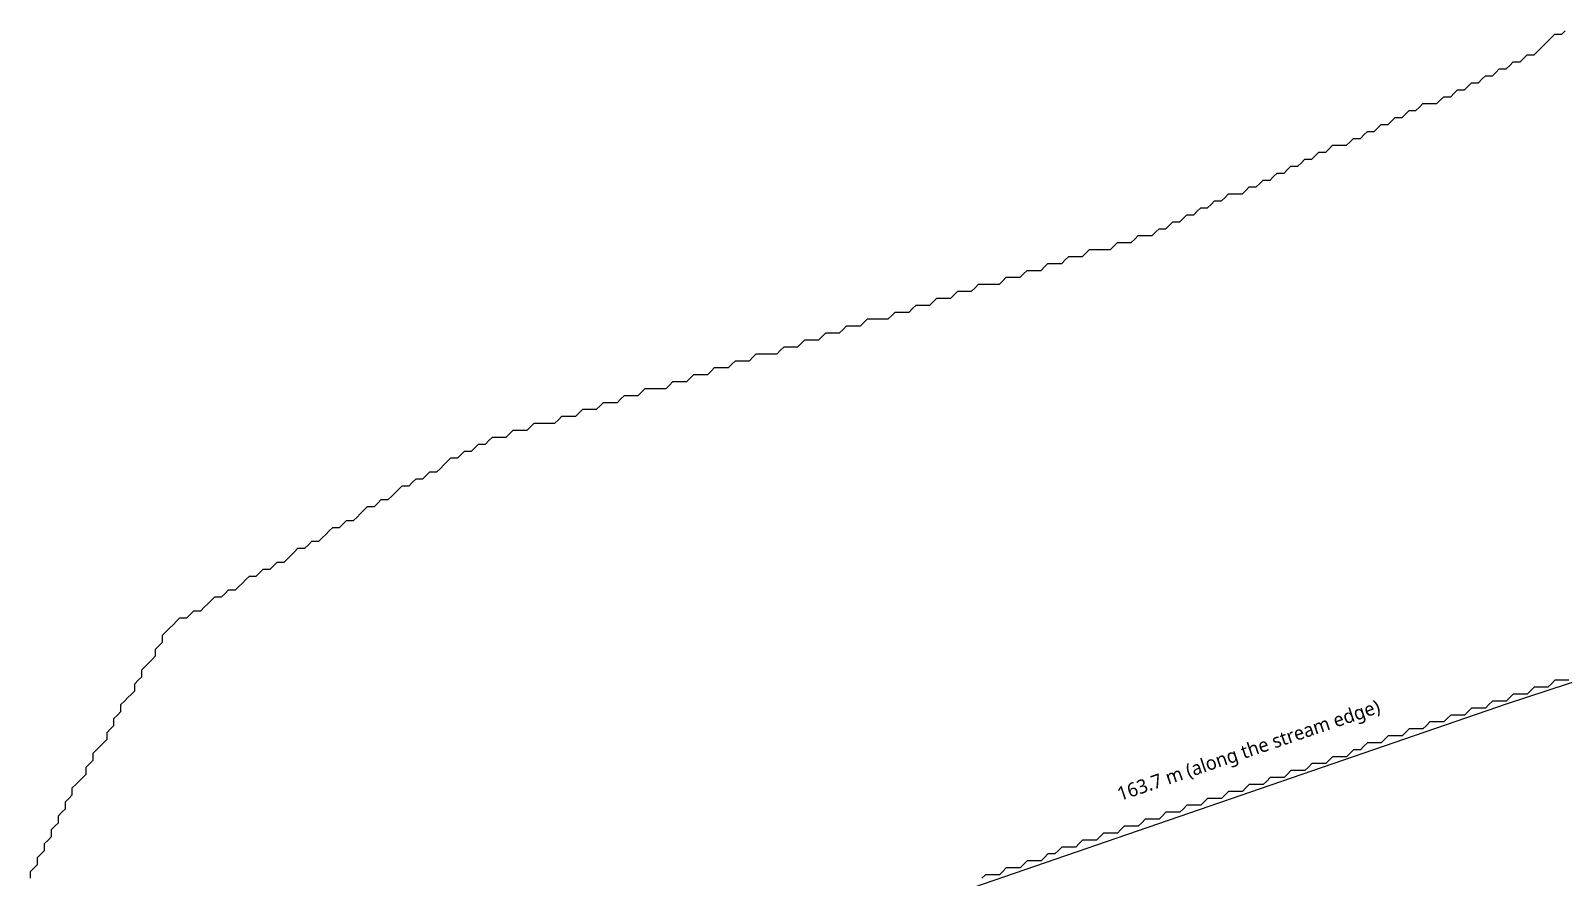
# Model space of a CAD drawing. Header units: metres. Extents: x 77 to 647, y -942 to -10.
# Drawn here: x 102.2 to 212.6, y -120.4 to -59.5 of the extents above; entities that cross this region are included whole.
import ezdxf
from ezdxf.enums import TextEntityAlignment as Align

# ---------------------------------------------------------------- set-up
doc = ezdxf.new("R2010")
doc.units = ezdxf.units.M
for name, color, linetype in [('COLONY_BOUNDARY', 3, 'Continuous'), ('DIM_BOUNDARY', 3, 'Continuous'), ('RIVERSIDE_GARDEN', 82, 'Continuous'), ('STREAM', 5, 'Continuous')]:
    doc.layers.add(name, color=color, linetype=linetype)
doc.styles.add('OpenSans', font='OpenSans-Regular.ttf')

msp = doc.modelspace()

# ---------------------------------------------------------------- linework, layer by layer
at = {"layer": 'COLONY_BOUNDARY'}
msp.add_lwpolyline([(222.88, -259.14), (209.26, -249.96), (194.47, -246.82), (170.8, -238.57), (151.35, -227.07), (134.39, -209.29), (126.82, -193.61), (122.36, -185.17), (118.94, -178.32), (122.83, -156.97), (143.97, -136.46), (164.23, -123.19), (208.6, -107.93), (221.48, -103.71)], dxfattribs=at)
at = {"layer": 'RIVERSIDE_GARDEN'}
msp.add_lwpolyline([(222.88, -259.14), (209.26, -249.96), (194.47, -246.82), (194.47, -246.82), (170.8, -238.57), (151.35, -227.07), (134.39, -209.29), (126.82, -193.61), (122.36, -185.17), (118.94, -178.32), (122.83, -156.97), (143.97, -136.46), (164.23, -123.19), (208.6, -107.93), (221.48, -103.71)], dxfattribs=at)
at = {"layer": 'STREAM'}
for points in [[(102.25, -120.5), (102.25, -120), (102.5, -119.75), (102.75, -119.5), (102.75, -119), (103, -118.75), (103.25, -118.5), (103.25, -118), (103.5, -117.75), (103.75, -117.5), (103.75, -117), (104, -116.75), (104.25, -116.5), (104.25, -116), (104.5, -115.75), (104.75, -115.5), (104.75, -115), (105, -114.75), (105.25, -114.5), (105.25, -114), (105.5, -113.75), (105.75, -113.5), (106, -113.25), (106.25, -113), (106.25, -112.5), (106.5, -112.25), (106.75, -112), (106.75, -111.5), (107, -111.25), (107.25, -111), (107.5, -110.75), (107.75, -110.5), (107.75, -110), (108, -109.75), (108.25, -109.5), (108.25, -109), (108.5, -108.75), (108.75, -108.5), (108.75, -108), (109, -107.75), (109.25, -107.5), (109.5, -107.25), (109.75, -107), (109.75, -106.5), (110, -106.25), (110.25, -106), (110.25, -105.5), (110.5, -105.25), (110.75, -105), (111, -104.75), (111.25, -104.5), (111.25, -104), (111.5, -103.75), (111.75, -103.5), (111.75, -103), (112, -102.75), (112.25, -102.5), (112.5, -102.25), (112.75, -102), (113, -101.75), (113.5, -101.75), (113.75, -101.5), (114, -101.25), (114.5, -101.25), (114.75, -101), (115, -100.75), (115.25, -100.5), (115.5, -100.25), (116, -100.25), (116.25, -100), (116.5, -99.75), (117, -99.75), (117.25, -99.5), (117.5, -99.25), (117.75, -99), (118, -98.75), (118.5, -98.75), (118.75, -98.5), (119, -98.25), (119.5, -98.25), (119.75, -98), (120, -97.75), (120.5, -97.75), (120.75, -97.5), (121, -97.25), (121.25, -97), (121.5, -96.75), (122, -96.75), (122.25, -96.5), (122.5, -96.25), (123, -96.25), (123.25, -96), (123.5, -95.75), (123.75, -95.5), (124, -95.25), (124.5, -95.25), (124.75, -95), (125, -94.75), (125.5, -94.75), (125.75, -94.5), (126, -94.25), (126.25, -94), (126.5, -93.75), (127, -93.75), (127.25, -93.5), (127.5, -93.25), (128, -93.25), (128.25, -93), (128.5, -92.75), (128.75, -92.5), (129, -92.25), (129.5, -92.25), (129.75, -92), (130, -91.75), (130.5, -91.75), (130.75, -91.5), (131, -91.25), (131.5, -91.25), (131.75, -91), (132, -90.75), (132.25, -90.5), (132.5, -90.25), (133, -90.25), (133.25, -90), (133.5, -89.75), (134, -89.75), (134.25, -89.5), (134.5, -89.25), (135, -89.25), (135.25, -89), (135.5, -88.75), (136, -88.75), (136.5, -88.75), (136.75, -88.5), (137, -88.25), (137.5, -88.25), (138, -88.25), (138.25, -88), (138.5, -87.75), (139, -87.75), (139.5, -87.75), (140, -87.75), (140.25, -87.5), (140.5, -87.25), (141, -87.25), (141.5, -87.25), (141.75, -87), (142, -86.75), (142.5, -86.75), (143, -86.75), (143.25, -86.5), (143.5, -86.25), (144, -86.25), (144.5, -86.25), (144.75, -86), (145, -85.75), (145.5, -85.75), (146, -85.75), (146.25, -85.5), (146.5, -85.25), (147, -85.25), (147.5, -85.25), (148, -85.25), (148.25, -85), (148.5, -84.75), (149, -84.75), (149.5, -84.75), (149.75, -84.5), (150, -84.25), (150.5, -84.25), (151, -84.25), (151.25, -84), (151.5, -83.75), (152, -83.75), (152.5, -83.75), (152.75, -83.5), (153, -83.25), (153.5, -83.25), (154, -83.25), (154.25, -83), (154.5, -82.75), (155, -82.75), (155.5, -82.75), (156, -82.75), (156.25, -82.5), (156.5, -82.25), (157, -82.25), (157.5, -82.25), (157.75, -82), (158, -81.75), (158.5, -81.75), (159, -81.75), (159.25, -81.5), (159.5, -81.25), (160, -81.25), (160.5, -81.25), (160.75, -81), (161, -80.75), (161.5, -80.75), (162, -80.75), (162.25, -80.5), (162.5, -80.25), (163, -80.25), (163.5, -80.25), (164, -80.25), (164.25, -80), (164.5, -79.75), (165, -79.75), (165.5, -79.75), (165.75, -79.5), (166, -79.25), (166.5, -79.25), (167, -79.25), (167.25, -79), (167.5, -78.75), (168, -78.75), (168.5, -78.75), (168.75, -78.5), (169, -78.25), (169.5, -78.25), (170, -78.25), (170.25, -78), (170.5, -77.75), (171, -77.75), (171.5, -77.75), (172, -77.75), (172.25, -77.5), (172.5, -77.25), (173, -77.25), (173.5, -77.25), (173.75, -77), (174, -76.75), (174.5, -76.75), (175, -76.75), (175.25, -76.5), (175.5, -76.25), (176, -76.25), (176.5, -76.25), (176.75, -76), (177, -75.75), (177.5, -75.75), (178, -75.75), (178.25, -75.5), (178.5, -75.25), (179, -75.25), (179.5, -75.25), (180, -75.25), (180.25, -75), (180.5, -74.75), (181, -74.75), (181.5, -74.75), (181.75, -74.5), (182, -74.25), (182.5, -74.25), (183, -74.25), (183.25, -74), (183.5, -73.75), (184, -73.75), (184.25, -73.5), (184.5, -73.25), (185, -73.25), (185.25, -73), (185.5, -72.75), (186, -72.75), (186.25, -72.5), (186.5, -72.25), (187, -72.25), (187.25, -72), (187.5, -71.75), (188, -71.75), (188.25, -71.5), (188.5, -71.25), (189, -71.25), (189.5, -71.25), (189.75, -71), (190, -70.75), (190.5, -70.75), (190.75, -70.5), (191, -70.25), (191.5, -70.25), (191.75, -70), (192, -69.75), (192.5, -69.75), (192.75, -69.5), (193, -69.25), (193.5, -69.25), (193.75, -69), (194, -68.75), (194.5, -68.75), (194.75, -68.5), (195, -68.25), (195.5, -68.25), (195.75, -68), (196, -67.75), (196.5, -67.75), (197, -67.75), (197.25, -67.5), (197.5, -67.25), (198, -67.25), (198.25, -67), (198.5, -66.75), (199, -66.75), (199.25, -66.5), (199.5, -66.25), (200, -66.25), (200.25, -66), (200.5, -65.75), (201, -65.75), (201.25, -65.5), (201.5, -65.25), (202, -65.25), (202.25, -65), (202.5, -64.75), (203, -64.75), (203.5, -64.75), (203.75, -64.5), (204, -64.25), (204.5, -64.25), (204.75, -64), (205, -63.75), (205.5, -63.75), (205.75, -63.5), (206, -63.25), (206.5, -63.25), (206.75, -63), (207, -62.75), (207.5, -62.75), (207.75, -62.5), (208, -62.25), (208.5, -62.25), (208.75, -62), (209, -61.75), (209.5, -61.75), (209.75, -61.5), (210, -61.25), (210.5, -61.25), (210.75, -61), (211, -60.75), (211.25, -60.5), (211.5, -60.25), (211.75, -60), (212, -59.75), (212.5, -59.75), (212.75, -59.5)], [(213, -106.25), (212.5, -106.25), (212, -106.25), (211.75, -106.5), (211.5, -106.75), (211, -106.75), (210.5, -106.75), (210.25, -107), (210, -107.25), (209.5, -107.25), (209, -107.25), (208.75, -107.5), (208.5, -107.75), (208, -107.75), (207.5, -107.75), (207.25, -108), (207, -108.25), (206.5, -108.25), (206, -108.25), (205.75, -108.5), (205.5, -108.75), (205, -108.75), (204.5, -108.75), (204.25, -109), (204, -109.25), (203.5, -109.25), (203, -109.25), (202.75, -109.5), (202.5, -109.75), (202, -109.75), (201.5, -109.75), (201.25, -110), (201, -110.25), (200.5, -110.25), (200, -110.25), (199.75, -110.5), (199.5, -110.75), (199, -110.75), (198.5, -110.75), (198.25, -111), (198, -111.25), (197.5, -111.25), (197.25, -111.5), (197, -111.75), (196.5, -111.75), (196, -111.75), (195.75, -112), (195.5, -112.25), (195, -112.25), (194.5, -112.25), (194.25, -112.5), (194, -112.75), (193.5, -112.75), (193, -112.75), (192.75, -113), (192.5, -113.25), (192, -113.25), (191.5, -113.25), (191.25, -113.5), (191, -113.75), (190.5, -113.75), (190, -113.75), (189.75, -114), (189.5, -114.25), (189, -114.25), (188.5, -114.25), (188.25, -114.5), (188, -114.75), (187.5, -114.75), (187, -114.75), (186.75, -115), (186.5, -115.25), (186, -115.25), (185.5, -115.25), (185.25, -115.5), (185, -115.75), (184.5, -115.75), (184, -115.75), (183.75, -116), (183.5, -116.25), (183, -116.25), (182.5, -116.25), (182.25, -116.5), (182, -116.75), (181.5, -116.75), (181, -116.75), (180.75, -117), (180.5, -117.25), (180, -117.25), (179.5, -117.25), (179.25, -117.5), (179, -117.75), (178.5, -117.75), (178, -117.75), (177.75, -118), (177.5, -118.25), (177, -118.25), (176.5, -118.25), (176.25, -118.5), (176, -118.75), (175.5, -118.75), (175.25, -119), (175, -119.25), (174.5, -119.25), (174, -119.25), (173.75, -119.5), (173.5, -119.75), (173, -119.75), (172.5, -119.75), (172.25, -120), (172, -120.25), (171.5, -120.25), (171, -120.25), (170.75, -120.5)]]:
    msp.add_lwpolyline(points, dxfattribs=at)

# ---------------------------------------------------------------- texts
at = {"layer": 'DIM_BOUNDARY', "style": 'OpenSans'}
msp.add_text('163.7 m (along the stream edge)', height=1, rotation=18.79149, dxfattribs=at).set_placement((189.936, -111.274), align=Align.MIDDLE_CENTER)

doc.saveas('drawing.dxf')
